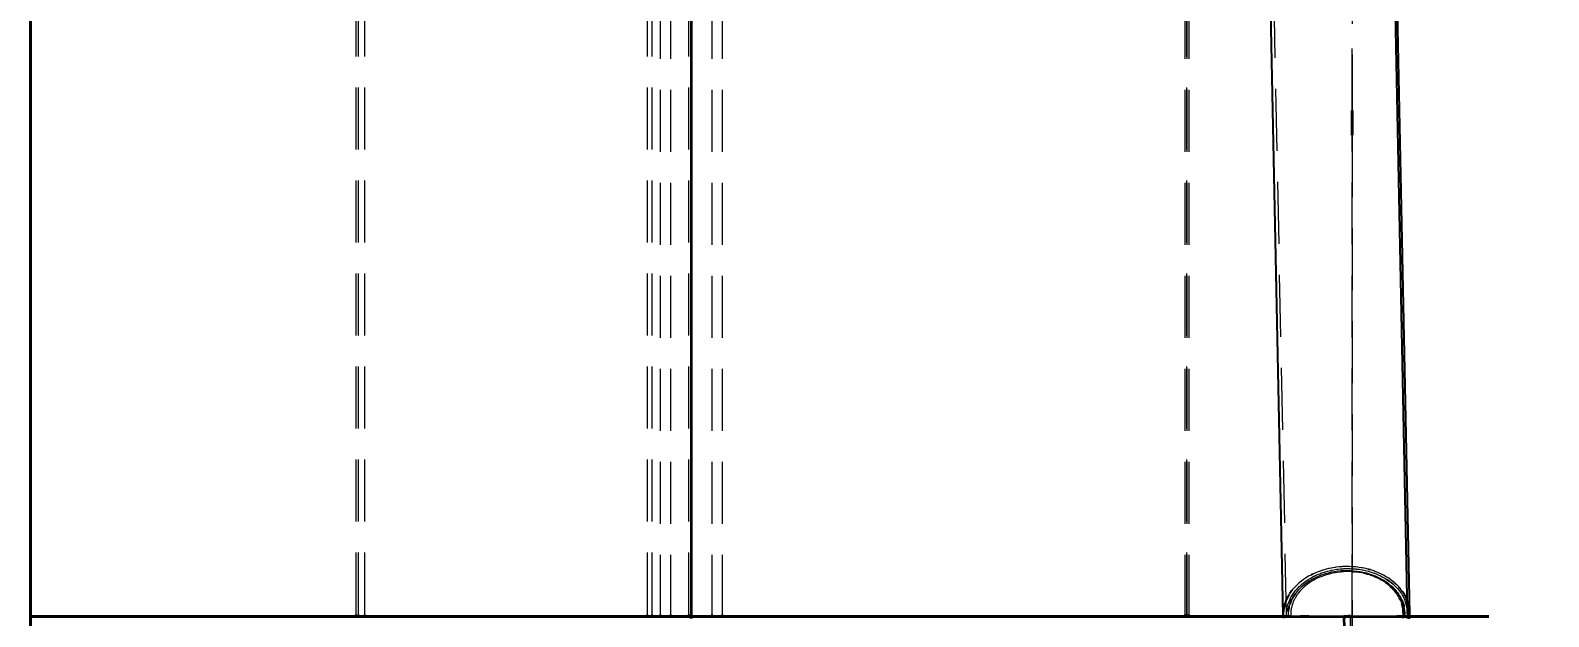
# Model space of a CAD drawing. Header units: millimetres. Extents: x -86814 to -77113, y 29520 to 42516.
# Drawn here: x -83200 to -79524, y 31500 to 32918 of the extents above; entities that cross this region are included whole.
import ezdxf

# ---------------------------------------------------------------- set-up
doc = ezdxf.new("R2010")
doc.units = ezdxf.units.MM
doc.linetypes.add('HIDDEN_50', pattern=[225, 150, -75])
for name, color, linetype, lineweight in [('DIMENSIONS', 3, 'Continuous', 18), ('PLATE_HIDDEN', 8, 'HIDDEN_50', 18), ('PLATE_VISIBLE', 7, 'Continuous', 35), ('PROFILE_HIDDEN', 9, 'HIDDEN_50', 18), ('PROFILE_VISIBLE', 4, 'Continuous', 25)]:
    doc.layers.add(name, color=color, linetype=linetype, lineweight=lineweight)
doc.styles.add('OpenSansCondensed-Light', font='OpenSansCondensed-Light.ttf')
doc.dimstyles.new('DIM_1_50', dxfattribs={"dimscale": 50, "dimtxt": 2.5, "dimasz": 2.5, "dimexe": 1.5, "dimexo": 1.5, "dimgap": 1, "dimtad": 1, "dimdec": 0, "dimzin": 12, "dimdsep": 46, "dimtxsty": 'OpenSansCondensed-Light', "dimtsz": 0.00125, "dimcen": 2.5, "dimclrd": 3, "dimclre": 3, "dimclrt": 3, "dimazin": 3, "dimtfac": 0.5, "dimtmove": 2, "dimatfit": 3})

msp = doc.modelspace()

# ---------------------------------------------------------------- linework, layer by layer
at = {"layer": 'PLATE_HIDDEN'}
for p, q in [((-81600, 34845.3), (-81600, 31505)), ((-81600, 34845.3), (-81600, 31505)), ((-81600, 31505), (-81600, 34845.3)), ((-81600, 34845.3), (-81600, 31505)), ((-81600, 34349.3), (-81600, 31505)), ((-81600, 31505), (-81600, 34349.3)), ((-81600, 31505), (-81600, 34349.3)), ((-80400, 34349.3), (-80400, 31505)), ((-80400, 31505), (-80400, 34349.3)), ((-80000, 33534.8), (-80000, 32724.9)), ((-80000, 32724.9), (-80000, 33534.8)), ((-80000, 33534.8), (-80000, 32724.9)), ((-80000, 32724.9), (-80000, 33534.8)), ((-80000, 33534.5), (-80000, 32724.7)), ((-80000, 32724.7), (-80000, 33534.5)), ((-80000, 32664.9), (-80000, 31500)), ((-80000, 31500), (-80000, 32664.9)), ((-80000, 32664.9), (-80000, 31500)), ((-80000, 31500), (-80000, 32664.9)), ((-80000, 32664.7), (-80000, 31500)), ((-80000, 31500), (-80000, 32664.7)), ((-80004.6, 31503.3), (-80015.7, 31500.8)), ((-80015.7, 31500.8), (-80004.6, 31503.3)), ((-80005.1, 31277.9), (-80004.6, 31503.3)), ((-80004.6, 31503.3), (-80004.8, 31393)), ((-80125, 31500), (-80155, 31500)), ((-80155, 31500), (-80125, 31500)), ((-80125, 31500), (-80155, 31500)), ((-80125, 31500), (-80155, 31500)), ((-80155, 31500), (-80125, 31500)), ((-80155, 31500), (-80125, 31500)), ((-80125, 31500), (-80155, 31500)), ((-80155, 31500), (-80125, 31500)), ((-80125, 31500), (-80155, 31500)), ((-80155, 31500), (-80125, 31500)), ((-80125, 31500), (-80155, 31500)), ((-80155, 31500), (-80125, 31500)), ((-80155, 31500), (-80125, 31500)), ((-80155, 31500), (-80125, 31500)), ((-80155, 31500), (-80125, 31500)), ((-80125, 31500), (-80155, 31500)), ((-80155, 31500), (-80125, 31500)), ((-80151.2, 31500), (-80000, 31500)), ((-80000, 31500), (-80151.2, 31500)), ((-80148.1, 31500), (-79891.4, 31500)), ((-79891.4, 31500), (-80148.1, 31500)), ((-79891.4, 31500), (-80148.1, 31500)), ((-80000, 31500), (-80105, 31500)), ((-80105, 31500), (-80000, 31500)), ((-80000, 31500), (-80105, 31500)), ((-80000, 31500), (-80105, 31500)), ((-80105, 31500), (-80000, 31500)), ((-80105, 31500), (-80000, 31500)), ((-80000, 31500), (-80105, 31500)), ((-80105, 31500), (-80000, 31500)), ((-80000, 31500), (-80105, 31500)), ((-80105, 31500), (-80000, 31500)), ((-80000, 31500), (-80105, 31500)), ((-80105, 31500), (-80000, 31500)), ((-80105, 31500), (-80000, 31500)), ((-80105, 31500), (-80000, 31500)), ((-80105, 31500), (-80000, 31500)), ((-80000, 31500), (-80105, 31500)), ((-80105, 31500), (-80000, 31500)), ((-79883.2, 31500), (-80012.6, 31500)), ((-80012.6, 31500), (-79883.2, 31500)), ((-80000, 31416.1), (-80000, 31500)), ((-80000, 31500), (-80000, 31416.1)), ((-80000, 31500), (-80000, 31416.1)), ((-80000, 31416.1), (-80000, 31500)), ((-80000, 31500), (-80000, 31416.1)), ((-80000, 31416.1), (-80000, 31500)), ((-80000, 31500), (-80000, 31416.1)), ((-80000, 31500), (-80000, 31416.1)), ((-80000, 31500), (-80000, 31416.1)), ((-80000, 31500), (-80000, 31416.1)), ((-80000, 31416.1), (-80000, 31500))]:
    msp.add_line(p, q, dxfattribs=at)
at = {"layer": 'PLATE_VISIBLE'}
for p, q in [((-83200, 31500), (-83200, 34850.3)), ((-83200, 31500), (-83200, 34850.3)), ((-83200, 31500), (-83200, 34849.6)), ((-83200, 34849.6), (-83200, 31500)), ((-81600, 34349.3), (-81600, 31500)), ((-80000, 32724.9), (-80000, 32664.9)), ((-80000, 32664.9), (-80000, 32724.9)), ((-80000, 32724.9), (-80000, 32664.9)), ((-80000, 32664.9), (-80000, 32724.9)), ((-80000, 32724.7), (-80000, 32664.7)), ((-80000, 32664.7), (-80000, 32724.7)), ((-81600, 31505), (-81600, 31500)), ((-81600, 31505), (-81600, 31500)), ((-81600, 31505), (-81600, 31500)), ((-81600, 31500), (-81600, 31505)), ((-81600, 31500), (-81600, 31505)), ((-81600, 31505), (-81600, 31500)), ((-81600, 31500), (-81600, 31505)), ((-80400, 31505), (-80400, 31500)), ((-80400, 31500), (-80400, 31505)), ((-81600, 31500), (-83200, 31500)), ((-81600, 31500), (-83200, 31500)), ((-80155, 31500), (-83200, 31500)), ((-83200, 31500), (-80155, 31500)), ((-80155, 31500), (-83200, 31500)), ((-80155, 31500), (-83200, 31500)), ((-83200, 31500), (-80155, 31500)), ((-83200, 31500), (-80155, 31500)), ((-80155, 31500), (-83200, 31500)), ((-81600, 31500), (-83200, 31500)), ((-83200, 31500), (-81600, 31500)), ((-83200, 31273.1), (-83200, 31500)), ((-83200, 31500), (-80155, 31500)), ((-83200, 31500), (-83200, 31273.1)), ((-80155, 31500), (-83200, 31500)), ((-83200, 31273.1), (-83200, 31500)), ((-83200, 31500), (-80155, 31500)), ((-83200, 31273.1), (-83200, 31500)), ((-83200, 31500), (-80155, 31500)), ((-83200, 31273.1), (-83200, 31500)), ((-83200, 31500), (-80155, 31500)), ((-83200, 31273.1), (-83200, 31500)), ((-83200, 31500), (-80155, 31500)), ((-83200, 31500), (-80155, 31500)), ((-81600, 31500), (-80155, 31500)), ((-80155, 31500), (-81600, 31500)), ((-81600, 31495.1), (-81600, 31500)), ((-81600, 31500), (-81600, 31495.1)), ((-81600, 31495.1), (-81600, 31500)), ((-81600, 31500), (-81600, 31495.1)), ((-81600, 31495.1), (-81600, 31500)), ((-81600, 31500), (-81600, 31495.1)), ((-80155, 31500), (-81600, 31500)), ((-81600, 31500), (-81600, 31495.1)), ((-80400, 31500), (-80151.2, 31500)), ((-80151.2, 31500), (-80400, 31500)), ((-80330.7, 31500), (-80148.1, 31500)), ((-80148.1, 31500), (-80330.7, 31500)), ((-80148.1, 31500), (-80330.7, 31500)), ((-80330.7, 31500), (-79669.3, 31500)), ((-80105, 31500), (-80125, 31500)), ((-80125, 31500), (-80105, 31500)), ((-80105, 31500), (-80125, 31500)), ((-80105, 31500), (-80125, 31500)), ((-80125, 31500), (-80105, 31500)), ((-80125, 31500), (-80105, 31500)), ((-80105, 31500), (-80125, 31500)), ((-80125, 31500), (-80105, 31500)), ((-80105, 31500), (-80125, 31500)), ((-80125, 31500), (-80105, 31500)), ((-80105, 31500), (-80125, 31500)), ((-80125, 31500), (-80105, 31500)), ((-80125, 31500), (-80105, 31500)), ((-80125, 31500), (-80105, 31500)), ((-80125, 31500), (-80105, 31500)), ((-80105, 31500), (-80125, 31500)), ((-80125, 31500), (-80105, 31500)), ((-80015.7, 31500.8), (-80019.4, 31500)), ((-80019.4, 31500), (-80015.7, 31500.8)), ((-80019.4, 31500), (-80019.3, 31495.1)), ((-80011.6, 31273.1), (-80019.4, 31500)), ((-80012.6, 31500), (-80017.6, 31500)), ((-80017.6, 31500), (-80012.6, 31500)), ((-79891.4, 31500), (-79669.3, 31500)), ((-79669.3, 31500), (-79891.4, 31500)), ((-79669.3, 31500), (-79891.4, 31500)), ((-79669.3, 31500), (-79883.2, 31500)), ((-79883.2, 31500), (-79669.3, 31500))]:
    msp.add_line(p, q, dxfattribs=at)
at = {"layer": 'PROFILE_HIDDEN'}
for p, q in [((-82411.5, 31505), (-82411.5, 34849.6)), ((-82411.5, 31505), (-82411.5, 34849.6)), ((-82405.5, 31505), (-82405.5, 34849.6)), ((-82405.5, 31505), (-82405.5, 34849.6)), ((-82390, 31505), (-82390, 34849.6)), ((-82390, 31505), (-82390, 34849.6)), ((-80158.7, 31502.2), (-80221.7, 34606.2)), ((-81706, 31505), (-81706, 34430)), ((-81706, 31505), (-81706, 34430)), ((-81694.7, 31505), (-81694.7, 34430)), ((-81694.7, 31505), (-81694.7, 34430)), ((-81606, 31505), (-81606, 34430)), ((-81606, 31505), (-81606, 34430)), ((-81675, 34349.3), (-81675, 31505)), ((-81675, 34349.3), (-81675, 31505)), ((-81650, 34349.3), (-81650, 31505)), ((-81650, 34349.3), (-81650, 31505)), ((-81550, 34349.3), (-81550, 31505)), ((-81550, 34349.3), (-81550, 31505)), ((-81525, 34349.3), (-81525, 31505)), ((-81525, 34349.3), (-81525, 31505)), ((-80405, 34349.3), (-80405, 31505)), ((-80405, 34349.3), (-80405, 31505)), ((-80405, 34349.3), (-80405, 31505)), ((-80405, 34349.3), (-80405, 31505)), ((-80395, 34349.3), (-80395, 31505)), ((-80395, 34349.3), (-80395, 31505)), ((-80395, 34349.3), (-80395, 31505)), ((-80395, 34349.3), (-80395, 31505)), ((-80071.9, 31611.9), (-80077.6, 31610)), ((-80070.1, 31612.5), (-80071.9, 31611.9)), ((-80062.5, 31614.6), (-80070.1, 31612.5)), ((-80056.7, 31616), (-80062.5, 31614.6)), ((-80054.8, 31616.5), (-80056.7, 31616)), ((-80046.9, 31618.1), (-80054.8, 31616.5)), ((-80052.1, 31611.7), (-80049.9, 31612.1)), ((-80049.9, 31612.1), (-80044.6, 31613.2)), ((-80041.1, 31619), (-80046.9, 31618.1)), ((-80044.6, 31613.2), (-80037, 31614.4)), ((-80039, 31619.3), (-80041.1, 31619)), ((-80031, 31620.2), (-80039, 31619.3)), ((-80037, 31614.4), (-80034.9, 31614.7)), ((-80034.9, 31614.7), (-80029.3, 31615.3)), ((-80025.2, 31620.6), (-80031, 31620.2)), ((-80029.3, 31615.3), (-80021.6, 31615.9)), ((-80022.9, 31620.8), (-80025.2, 31620.6)), ((-80014.8, 31621.1), (-80022.9, 31620.8)), ((-80021.6, 31615.9), (-80019.7, 31616)), ((-80019.7, 31616), (-80013.9, 31616.2)), ((-80009.2, 31621.1), (-80014.8, 31621.1)), ((-80013.9, 31616.2), (-80006.2, 31616.2)), ((-80006.8, 31621), (-80009.2, 31621.1)), ((-79998.7, 31620.7), (-80006.8, 31621)), ((-80006.2, 31616.2), (-80004.4, 31616.1)), ((-80004.4, 31616.1), (-79998.4, 31615.8)), ((-79993.2, 31620.2), (-79998.7, 31620.7)), ((-79998.4, 31615.8), (-79990.8, 31615.2)), ((-79990.7, 31620), (-79993.2, 31620.2)), ((-79990.8, 31615.2), (-79989.1, 31615)), ((-79982.7, 31619), (-79990.7, 31620)), ((-79989.1, 31615), (-79983.2, 31614.3)), ((-79983.2, 31614.3), (-79975.6, 31613)), ((-79977.4, 31618.1), (-79982.7, 31619)), ((-79974.8, 31617.7), (-79977.4, 31618.1)), ((-79975.6, 31613), (-79974.1, 31612.7)), ((-79967.1, 31616.1), (-79974.8, 31617.7)), ((-79974.1, 31612.7), (-79968.2, 31611.5)), ((-79962.1, 31614.8), (-79967.1, 31616.1)), ((-79960.7, 31614.5), (-79962.1, 31614.8)), ((-79951.9, 31611.9), (-79955.7, 31613)), ((-79947.3, 31610.3), (-79951.9, 31611.9)), ((-80134.9, 31575.2), (-80139, 31571.1)), ((-80134.2, 31576), (-80134.9, 31575.2)), ((-80129, 31580.7), (-80134.2, 31576)), ((-80124.5, 31584.5), (-80129, 31580.7)), ((-80125.9, 31574.5), (-80122.9, 31577.3)), ((-80123.6, 31585.2), (-80124.5, 31584.5)), ((-80117.8, 31589.5), (-80123.6, 31585.2)), ((-80122.9, 31577.3), (-80117.7, 31581.7)), ((-80120.6, 31573.7), (-80115.4, 31578.1)), ((-80112.8, 31592.8), (-80117.8, 31589.5)), ((-80117.7, 31581.7), (-80115.6, 31583.2)), ((-80115.6, 31583.2), (-80112.2, 31585.8)), ((-80115.4, 31578.1), (-80109.9, 31582.2)), ((-80107.7, 31578.6), (-80112.9, 31574.5)), ((-80111.7, 31593.6), (-80112.8, 31592.8)), ((-80112.2, 31585.8), (-80106.4, 31589.7)), ((-80105.3, 31597.4), (-80111.7, 31593.6)), ((-80109.9, 31582.2), (-80104.1, 31586.1)), ((-80105.8, 31580), (-80107.7, 31578.6)), ((-80106.4, 31589.7), (-80104.2, 31591)), ((-80102.3, 31582.5), (-80105.8, 31580)), ((-80100, 31600.3), (-80105.3, 31597.4)), ((-80104.2, 31591), (-80100.3, 31593.3)), ((-80104.1, 31586.1), (-80098.1, 31589.8)), ((-80096.5, 31586.1), (-80102.3, 31582.5)), ((-80100.3, 31593.3), (-80094, 31596.8)), ((-80099.4, 31600.6), (-80100, 31600.3)), ((-80098.1, 31589.8), (-80091.7, 31593.2)), ((-80094.5, 31587.2), (-80096.5, 31586.1)), ((-80091.9, 31604.3), (-80095.3, 31602.6)), ((-80090.5, 31589.5), (-80094.5, 31587.2)), ((-80094, 31596.8), (-80091.8, 31597.8)), ((-80086.3, 31606.6), (-80091.9, 31604.3)), ((-80091.8, 31597.8), (-80087.5, 31599.9)), ((-80091.7, 31593.2), (-80085.2, 31596.4)), ((-80084.3, 31592.6), (-80090.5, 31589.5)), ((-80087.5, 31599.9), (-80080.7, 31602.8)), ((-80084.8, 31607.3), (-80086.3, 31606.6)), ((-80085.2, 31596.4), (-80078.4, 31599.3)), ((-80077.6, 31610), (-80084.8, 31607.3)), ((-80082.2, 31593.6), (-80084.3, 31592.6)), ((-80077.9, 31595.5), (-80082.2, 31593.6)), ((-80080.7, 31602.8), (-80078.5, 31603.7)), ((-80078.5, 31603.7), (-80073.8, 31605.5)), ((-80078.4, 31599.3), (-80071.4, 31601.9)), ((-80071.2, 31598.1), (-80077.9, 31595.5)), ((-80073.8, 31605.5), (-80066.7, 31607.8)), ((-80071.4, 31601.9), (-80064.2, 31604.2)), ((-80069.1, 31598.8), (-80071.2, 31598.1)), ((-80064.4, 31600.5), (-80069.1, 31598.8)), ((-80066.7, 31607.8), (-80064.5, 31608.5)), ((-80064.5, 31608.5), (-80059.4, 31609.9)), ((-80057.5, 31602.5), (-80064.4, 31600.5)), ((-80064.2, 31604.2), (-80056.9, 31606.2)), ((-80059.4, 31609.9), (-80052.1, 31611.7)), ((-80055.4, 31603), (-80057.5, 31602.5)), ((-80056.9, 31606.2), (-80049.5, 31607.9)), ((-80050.4, 31604.3), (-80055.4, 31603)), ((-80043.2, 31605.8), (-80050.4, 31604.3)), ((-80049.5, 31607.9), (-80041.9, 31609.3)), ((-80041.1, 31606.1), (-80043.2, 31605.8)), ((-80041.9, 31609.3), (-80034.3, 31610.4)), ((-80035.9, 31606.9), (-80041.1, 31606.1)), ((-80028.5, 31607.8), (-80035.9, 31606.9)), ((-80034.3, 31610.4), (-80026.6, 31611.1)), ((-80026.6, 31608), (-80028.5, 31607.8)), ((-80026.6, 31611.1), (-80018.9, 31611.6)), ((-80021, 31608.4), (-80026.6, 31608)), ((-80013.6, 31608.7), (-80021, 31608.4)), ((-80018.9, 31611.6), (-80011.1, 31611.7)), ((-80011.8, 31608.7), (-80013.6, 31608.7)), ((-80006.1, 31608.7), (-80011.8, 31608.7)), ((-80011.1, 31611.7), (-80003.4, 31611.5)), ((-79998.7, 31608.3), (-80006.1, 31608.7)), ((-80003.4, 31611.5), (-79995.6, 31611)), ((-79997.9, 31608.2), (-79998.7, 31608.3)), ((-79995.6, 31611), (-79988, 31610.2)), ((-79991.3, 31607.7), (-79994.2, 31607.9)), ((-79984, 31606.7), (-79991.3, 31607.7)), ((-79988, 31610.2), (-79980.4, 31609)), ((-79982.5, 31606.5), (-79984, 31606.7)), ((-79976.7, 31605.5), (-79982.5, 31606.5)), ((-79980.4, 31609), (-79972.9, 31607.5)), ((-79969.6, 31603.9), (-79976.7, 31605.5)), ((-79972.9, 31607.5), (-79965.5, 31605.8)), ((-79968.3, 31603.6), (-79969.6, 31603.9)), ((-79962.6, 31602.1), (-79968.3, 31603.6)), ((-79968.2, 31611.5), (-79960.9, 31609.7)), ((-79965.5, 31605.8), (-79958.3, 31603.7)), ((-79955.7, 31600), (-79962.6, 31602.1)), ((-79960.9, 31609.7), (-79959.6, 31609.3)), ((-79959.6, 31609.3), (-79953.7, 31607.6)), ((-79958.3, 31603.7), (-79951.3, 31601.3)), ((-79954.5, 31599.6), (-79955.7, 31600)), ((-79949, 31597.6), (-79954.5, 31599.6)), ((-79953.7, 31607.6), (-79946.7, 31605.2)), ((-79951.3, 31601.3), (-79944.4, 31598.6)), ((-79942.5, 31594.9), (-79949, 31597.6)), ((-79944.6, 31609.4), (-79947.3, 31610.3)), ((-79946.7, 31605.2), (-79945.6, 31604.7)), ((-79945.6, 31604.7), (-79939.9, 31602.5)), ((-79937.5, 31606.5), (-79944.6, 31609.4)), ((-79944.4, 31598.6), (-79937.8, 31595.7)), ((-79941.5, 31594.5), (-79942.5, 31594.9)), ((-79936.2, 31592), (-79941.5, 31594.5)), ((-79939.9, 31602.5), (-79933.3, 31599.5)), ((-79937.8, 31595.7), (-79931.4, 31592.5)), ((-79933.2, 31604.6), (-79937.5, 31606.5)), ((-79930.1, 31588.8), (-79936.2, 31592)), ((-79933.3, 31599.5), (-79932.3, 31599.1)), ((-79930.6, 31603.4), (-79933.2, 31604.6)), ((-79932.3, 31599.1), (-79926.9, 31596.3)), ((-79931.4, 31592.5), (-79925.2, 31589)), ((-79923.9, 31600.1), (-79930.6, 31603.4)), ((-79929.3, 31588.3), (-79930.1, 31588.8)), ((-79924.3, 31585.3), (-79929.3, 31588.3)), ((-79926.9, 31596.3), (-79920.7, 31592.9)), ((-79925.2, 31589), (-79919.3, 31585.3)), ((-79918.7, 31581.7), (-79924.3, 31585.3)), ((-79920, 31597.9), (-79923.9, 31600.1)), ((-79920.7, 31592.9), (-79919.9, 31592.4)), ((-79917.5, 31596.4), (-79920, 31597.9)), ((-79919.9, 31592.4), (-79917.3, 31590.8)), ((-79919.3, 31585.3), (-79913.7, 31581.3)), ((-79918.1, 31581.2), (-79918.7, 31581.7)), ((-79913.4, 31577.8), (-79918.1, 31581.2)), ((-79911.3, 31592.6), (-79917.5, 31596.4)), ((-79913.7, 31581.3), (-79908.4, 31577.1)), ((-79908.4, 31573.6), (-79913.4, 31577.8)), ((-79907.9, 31590.2), (-79911.3, 31592.6)), ((-79908.5, 31584.8), (-79906.2, 31582.9)), ((-79908.4, 31577.1), (-79903.4, 31572.7)), ((-79905.4, 31588.4), (-79907.9, 31590.2)), ((-79899.9, 31584.1), (-79905.4, 31588.4)), ((-79901.3, 31578.9), (-79898.8, 31576.7)), ((-79896.9, 31581.5), (-79899.9, 31584.1)), ((-79898.8, 31576.7), (-79898.3, 31576.3)), ((-79898.3, 31576.3), (-79894, 31572.2)), ((-79894.6, 31579.5), (-79896.9, 31581.5)), ((-79889.7, 31574.7), (-79894.6, 31579.5)), ((-80151.7, 31554.6), (-80153.2, 31552.2)), ((-80152.5, 31536.6), (-80150.1, 31542.2)), ((-80150.1, 31542.2), (-80148.9, 31544.5)), ((-80148.9, 31544.5), (-80147.3, 31547.6)), ((-80147.3, 31547.6), (-80144.1, 31552.9)), ((-80145.9, 31540.9), (-80144.5, 31543.7)), ((-80144, 31565.3), (-80145.8, 31563)), ((-80144.5, 31543.7), (-80143, 31546.4)), ((-80144.1, 31552.9), (-80142.6, 31555.1)), ((-80143.5, 31566), (-80144, 31565.3)), ((-80139, 31571.1), (-80143.5, 31566)), ((-80142.6, 31555.1), (-80140.6, 31558.1)), ((-80140, 31541.1), (-80142.5, 31535.7)), ((-80140.6, 31558.1), (-80136.7, 31563.2)), ((-80138.8, 31543.3), (-80140, 31541.1)), ((-80137.2, 31546.3), (-80138.8, 31543.3)), ((-80134.1, 31551.4), (-80137.2, 31546.3)), ((-80136.7, 31563.2), (-80134.9, 31565.1)), ((-80136.1, 31556.9), (-80134.2, 31559.4)), ((-80134.9, 31565.1), (-80132.4, 31568.1)), ((-80134.2, 31559.4), (-80130.1, 31564.4)), ((-80132.6, 31553.4), (-80134.1, 31551.4)), ((-80130.5, 31556.3), (-80132.6, 31553.4)), ((-80132.4, 31568.1), (-80127.8, 31572.8)), ((-80126.6, 31561.1), (-80130.5, 31556.3)), ((-80130.1, 31564.4), (-80125.5, 31569.1)), ((-80127.8, 31572.8), (-80125.9, 31574.5)), ((-80124.9, 31563), (-80126.6, 31561.1)), ((-80125.5, 31569.1), (-80120.6, 31573.7)), ((-80122.4, 31565.8), (-80124.9, 31563)), ((-80117.8, 31570.2), (-80122.4, 31565.8)), ((-80116, 31571.9), (-80117.8, 31570.2)), ((-80112.9, 31574.5), (-80116, 31571.9)), ((-79908, 31573.2), (-79908.4, 31573.6)), ((-79905.9, 31571.3), (-79908, 31573.2)), ((-79903.4, 31572.7), (-79901.1, 31570.4)), ((-79899.4, 31564.8), (-79901.6, 31567.1)), ((-79894, 31572.2), (-79889.6, 31567.4)), ((-79891.7, 31555.3), (-79893.5, 31557.7)), ((-79892.5, 31560.8), (-79890.5, 31558.3)), ((-79889.9, 31552.6), (-79891.5, 31554.9)), ((-79890.5, 31558.3), (-79886.9, 31553.1)), ((-79887.1, 31572), (-79889.7, 31574.7)), ((-79889.6, 31567.4), (-79889.3, 31567)), ((-79889.3, 31567), (-79885.6, 31562.5)), ((-79886.1, 31570.9), (-79887.1, 31572)), ((-79886.9, 31553.1), (-79885.4, 31550.5)), ((-79885.4, 31545.2), (-79886.9, 31547.7)), ((-79885.6, 31562.5), (-79881.9, 31557.5)), ((-79882.9, 31539.9), (-79884.1, 31542.4)), ((-79880.9, 31564.6), (-79883, 31567.2)), ((-79880.7, 31534.6), (-79882.9, 31539.9)), ((-79882.4, 31545.1), (-79881, 31542.4)), ((-79881.6, 31557.1), (-79878.5, 31552.3)), ((-79881, 31542.4), (-79879.8, 31539.7)), ((-79878.8, 31561.8), (-79880.9, 31564.6)), ((-79877.9, 31560.5), (-79878.8, 31561.8)), ((-79878.5, 31552.3), (-79875.6, 31546.9)), ((-79875.4, 31546.6), (-79873, 31541.5)), ((-79873, 31541.5), (-79871.9, 31538.7)), ((-80158.7, 31508), (-80158.5, 31510.8)), ((-80158.7, 31502.2), (-80158.7, 31508)), ((-80158.6, 31500.7), (-80158.7, 31502.2)), ((-80158.5, 31510.8), (-80158.3, 31513.8)), ((-80158.3, 31513.8), (-80157.4, 31519.6)), ((-80157.4, 31519.6), (-80156.9, 31522.3)), ((-80156.9, 31522.3), (-80156.2, 31525.3)), ((-80156.2, 31525.3), (-80154.6, 31531)), ((-80154.6, 31531), (-80153.6, 31533.6)), ((-80154.4, 31503.7), (-80154.2, 31509.6)), ((-80154.1, 31497.9), (-80154.4, 31503.7)), ((-80154.2, 31509.6), (-80154, 31512.5)), ((-80153.6, 31533.6), (-80152.5, 31536.6)), ((-80152, 31524), (-80151.3, 31526.9)), ((-80151.3, 31526.9), (-80150.3, 31529.7)), ((-80148.5, 31510.9), (-80148.7, 31508.2)), ((-80148.7, 31508.2), (-80148.7, 31502.6)), ((-80148.7, 31502.6), (-80148.6, 31501.2)), ((-80148.2, 31513.7), (-80148.5, 31510.9)), ((-80147.4, 31519.3), (-80148.2, 31513.7)), ((-80146.8, 31521.9), (-80147.4, 31519.3)), ((-80146.2, 31524.9), (-80146.8, 31521.9)), ((-80144.5, 31530.3), (-80146.2, 31524.9)), ((-80143.6, 31532.8), (-80144.5, 31530.3)), ((-80142.5, 31535.7), (-80143.6, 31532.8)), ((-79879.8, 31531.8), (-79880.6, 31534.4)), ((-79874.5, 31522.7), (-79873.9, 31519.8)), ((-79873.9, 31519.8), (-79873.2, 31514)), ((-79873.1, 31502.4), (-79873.6, 31496.6)), ((-79873.2, 31514), (-79873.1, 31511.1)), ((-79873, 31505.3), (-79873.1, 31502.4)), ((-79870.7, 31535.7), (-79869.8, 31533))]:
    msp.add_line(p, q, dxfattribs=at)
at = {"layer": 'PROFILE_VISIBLE'}
for p, q in [((-79860.4, 31506.7), (-79923.5, 34610.7)), ((-79865.8, 31507.2), (-79913.5, 33857.7)), ((-80166.8, 31502.2), (-80199.6, 33114.1)), ((-79959.4, 31614.1), (-79960.7, 31614.5)), ((-79955.7, 31613), (-79959.4, 31614.1)), ((-80098.7, 31601), (-80099.4, 31600.6)), ((-80095.3, 31602.6), (-80098.7, 31601)), ((-79997, 31608.2), (-79997.9, 31608.2)), ((-79994.2, 31607.9), (-79997, 31608.2)), ((-79917.3, 31590.8), (-79914.8, 31589.2)), ((-79914.8, 31589.2), (-79909.2, 31585.2)), ((-79906.2, 31582.9), (-79903.8, 31581.1)), ((-79903.8, 31581.1), (-79901.3, 31578.9)), ((-80157.9, 31543.4), (-80160.2, 31538.2)), ((-80157.7, 31544), (-80157.9, 31543.4)), ((-80154.7, 31549.7), (-80157.7, 31544)), ((-80153.2, 31552.2), (-80154.7, 31549.7)), ((-80147.6, 31560.7), (-80151.3, 31555.3)), ((-80145.8, 31563), (-80147.6, 31560.7)), ((-80147.2, 31538.2), (-80145.9, 31540.9)), ((-80143, 31546.4), (-80141.5, 31549.1)), ((-80141.5, 31549.1), (-80138, 31554.3)), ((-80138, 31554.3), (-80136.1, 31556.9)), ((-79903.8, 31569.3), (-79905.9, 31571.3)), ((-79901.6, 31567.1), (-79903.8, 31569.3)), ((-79901.1, 31570.4), (-79898.8, 31568.1)), ((-79895.4, 31560.1), (-79899, 31564.4)), ((-79898.8, 31568.1), (-79894.5, 31563.2)), ((-79893.5, 31557.7), (-79895.4, 31560.1)), ((-79894.5, 31563.2), (-79892.5, 31560.8)), ((-79888.4, 31550.3), (-79889.9, 31552.6)), ((-79886.9, 31547.7), (-79888.4, 31550.3)), ((-79885.1, 31569.8), (-79886.1, 31570.9)), ((-79885.4, 31550.5), (-79883.8, 31547.8)), ((-79884.1, 31542.4), (-79885.3, 31544.9)), ((-79883, 31567.2), (-79885.1, 31569.8)), ((-79883.8, 31547.8), (-79882.4, 31545.1)), ((-79879.8, 31539.7), (-79878.6, 31536.9)), ((-79877, 31559.3), (-79877.9, 31560.5)), ((-79873.5, 31553.8), (-79877, 31559.3)), ((-79872, 31551), (-79873.5, 31553.8)), ((-79870.5, 31548.2), (-79872, 31551)), ((-79871.9, 31538.7), (-79870.8, 31535.9)), ((-79867.8, 31542.5), (-79870.5, 31548.2)), ((-79866.6, 31539.6), (-79867.8, 31542.5)), ((-79865.5, 31536.7), (-79866.6, 31539.6)), ((-82411.5, 31500), (-82411.5, 31505)), ((-82411.5, 31500), (-82411.5, 31505)), ((-82405.5, 31500), (-82405.5, 31505)), ((-82405.5, 31500), (-82405.5, 31505)), ((-82390, 31500), (-82390, 31505)), ((-82390, 31500), (-82390, 31505)), ((-81706, 31500), (-81706, 31505)), ((-81706, 31500), (-81706, 31505)), ((-81694.7, 31500), (-81694.7, 31505)), ((-81694.7, 31500), (-81694.7, 31505)), ((-81675, 31505), (-81675, 31500)), ((-81675, 31505), (-81675, 31500)), ((-81650, 31505), (-81650, 31500)), ((-81650, 31505), (-81650, 31500)), ((-81606, 31500), (-81606, 31505)), ((-81606, 31500), (-81606, 31505)), ((-81550, 31505), (-81550, 31500)), ((-81550, 31505), (-81550, 31500)), ((-81525, 31505), (-81525, 31500)), ((-81525, 31505), (-81525, 31500)), ((-80405, 31505), (-80405, 31500)), ((-80405, 31505), (-80405, 31500)), ((-80405, 31505), (-80405, 31500)), ((-80405, 31505), (-80405, 31500)), ((-80395, 31505), (-80395, 31500)), ((-80395, 31505), (-80395, 31500)), ((-80395, 31505), (-80395, 31500)), ((-80395, 31505), (-80395, 31500)), ((-80166.3, 31514.3), (-80166.8, 31508.3)), ((-80166.8, 31508), (-80166.8, 31502.2)), ((-80166.8, 31502.2), (-80166.5, 31496.1)), ((-80165.5, 31520), (-80166.3, 31514.3)), ((-80164.1, 31526.4), (-80165.4, 31520.4)), ((-80162.5, 31531.9), (-80164.1, 31526.4)), ((-80162.4, 31532.4), (-80162.5, 31531.9)), ((-80160.2, 31538.2), (-80162.4, 31532.4)), ((-80154, 31512.5), (-80153.7, 31515.4)), ((-80153.7, 31515.4), (-80152.7, 31521.2)), ((-80152.7, 31521.2), (-80152, 31524)), ((-80150.3, 31529.7), (-80149.4, 31532.6)), ((-80149.4, 31532.6), (-80147.2, 31538.2)), ((-79878.9, 31529.2), (-79879.8, 31531.8)), ((-79877.5, 31523.7), (-79878.9, 31529.2)), ((-79878.6, 31536.9), (-79876.6, 31531.3)), ((-79876.5, 31518.1), (-79877.5, 31523.6)), ((-79876.6, 31531.3), (-79875.1, 31525.6)), ((-79876, 31512.6), (-79876.5, 31518.1)), ((-79875.8, 31507), (-79876, 31512.6)), ((-79876, 31501.5), (-79875.8, 31507)), ((-79875.1, 31525.6), (-79874.5, 31522.7)), ((-79873.1, 31511.1), (-79872.9, 31508.2)), ((-79872.9, 31508.2), (-79873, 31505.3)), ((-79869.8, 31533), (-79869, 31530.3)), ((-79869, 31530.3), (-79867.6, 31524.6)), ((-79867.5, 31524.5), (-79866.6, 31518.8)), ((-79866.6, 31518.8), (-79866, 31513)), ((-79866, 31513), (-79865.8, 31507.2)), ((-79865.8, 31507.2), (-79866, 31501.5)), ((-79863.6, 31530.8), (-79865.5, 31536.7)), ((-79862.9, 31527.9), (-79863.6, 31530.8)), ((-79862.2, 31524.9), (-79862.9, 31527.9)), ((-79861.2, 31518.8), (-79862.2, 31524.9)), ((-79860.9, 31516), (-79861.2, 31518.8)), ((-79860.6, 31512.8), (-79860.9, 31516)), ((-79860.7, 31500.6), (-79860.5, 31504)), ((-79860.4, 31506.7), (-79860.6, 31512.8)), ((-79860.5, 31504), (-79860.4, 31506.7)), ((-82390, 31500), (-82411.5, 31500)), ((-82411.5, 31500), (-82405.5, 31500)), ((-82405.5, 31500), (-82390, 31500)), ((-81694.7, 31500), (-81706, 31500)), ((-81706, 31500), (-81606, 31500)), ((-81606, 31500), (-81694.7, 31500)), ((-81675, 31500), (-81525, 31500)), ((-81525, 31500), (-81675, 31500)), ((-81550, 31500), (-81650, 31500)), ((-81650, 31500), (-81550, 31500)), ((-80405, 31500), (-80395, 31500)), ((-80395, 31500), (-80405, 31500)), ((-80405, 31500), (-80395, 31500)), ((-80395, 31500), (-80405, 31500)), ((-80158.5, 31499.3), (-80158.6, 31500.7)), ((-80148.6, 31501.2), (-80148.5, 31499.8)), ((-79876.6, 31495.8), (-79876, 31501.4)), ((-79866, 31501.4), (-79866.6, 31495.6)), ((-79861.4, 31494.6), (-79860.7, 31500.6))]:
    msp.add_line(p, q, dxfattribs=at)

# ---------------------------------------------------------------- dimensions: what is measured, and where the dimension line sits
at = {"layer": 'DIMENSIONS'}
msp.add_linear_dim(base=(-77187.9, 31273.1), p1=(-79669.3, 31273.1), p2=(-79669.3, 34860), angle=90, dimstyle='DIM_1_50', dxfattribs=at).render()

doc.saveas('drawing.dxf')
